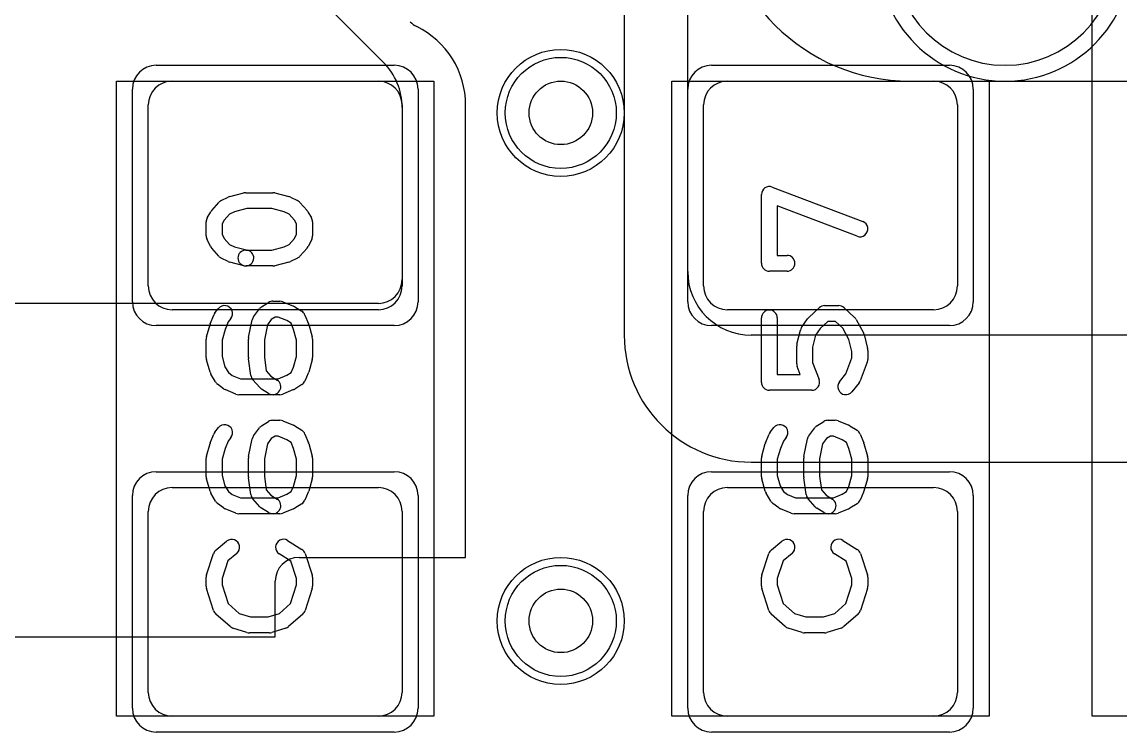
# Model space of a CAD drawing. Extents: x -3.9 to 29.3, y -3.9 to 20.
# Drawn here: x 12.102 to 15.563, y 4.65 to 6.886 of the extents above; entities that cross this region are included whole.
import ezdxf

# ---------------------------------------------------------------- set-up
doc = ezdxf.new("R2010")
doc.units = 0
for name, color, linetype in [('Hole', 1, 'CONTINUOUS'), ('L1', 3, 'CONTINUOUS'), ('L2', 3, 'CONTINUOUS'), ('L3', 3, 'CONTINUOUS'), ('L4', 3, 'CONTINUOUS'), ('MetalMask-A', 176, 'CONTINUOUS'), ('PartsArea-A', 111, 'CONTINUOUS'), ('PartsSilk-A', 221, 'CONTINUOUS'), ('Resist-A', 2, 'CONTINUOUS'), ('Resist-B', 2, 'CONTINUOUS')]:
    doc.layers.add(name, color=color, linetype=linetype)

msp = doc.modelspace()

# ---------------------------------------------------------------- linework, layer by layer
at = {"layer": 'Hole'}
for centre in [(13.8, 6.6), (13.8, 5)]:
    msp.add_circle(centre, 0.1, dxfattribs=at)
at = {"layer": 'L1'}
for p, q in [((14.2, 6.1), (14.2, 8.15)), ((13.99996, 7.74996), (13.99996, 5.9)), ((12.85858, 7.14142), (13.24142, 6.75858)), ((12.575, 6.7), (13.225, 6.7)), ((14.325, 6.7), (14.975, 6.7)), ((12.5, 6.055), (12.5, 6.625)), ((13.3, 6.625), (13.3, 6.055)), ((13.3, 6.61716), (13.3, 6.07497)), ((13.50004, 5.2), (13.50004, 6.625)), ((14.25, 6.055), (14.25, 6.625)), ((15.05, 6.625), (15.05, 6.055)), ((13.22503, 6), (10.8, 6)), ((13.225, 5.98), (12.575, 5.98)), ((14.975, 5.98), (14.325, 5.98)), ((20.5, 5.9), (14.4, 5.9)), ((14.39996, 5.5), (20.50004, 5.5)), ((12.575, 5.42), (13.225, 5.42)), ((14.325, 5.42), (14.975, 5.42)), ((12.5, 4.775), (12.5, 5.345)), ((13.3, 5.345), (13.3, 4.775)), ((14.25, 4.775), (14.25, 5.345)), ((15.05, 5.345), (15.05, 4.775)), ((12.975, 5.2), (13.50004, 5.2)), ((12.9, 4.94996), (12.9, 5.125)), ((11.27504, 4.94996), (12.9, 4.94996)), ((13.225, 4.7), (12.575, 4.7)), ((14.975, 4.7), (14.325, 4.7))]:
    msp.add_line(p, q, dxfattribs=at)
for centre in [(13.8, 6.6), (13.8, 5)]:
    msp.add_circle(centre, 0.2, dxfattribs=at)
for centre, radius, start, end in [((13.37882, 6.9394), 0.07497, -135.01081, -116.07287), ((13.225, 6.625), 0.27504, 0, 63.93058), ((13.1, 6.61716), 0.2, 0, 45), ((12.575, 6.625), 0.075, 90, 180), ((13.225, 6.625), 0.075, 0, 90), ((14.325, 6.625), 0.075, 90, 180), ((14.975, 6.625), 0.075, 0, 90), ((14.4, 6.1), 0.2, 180, -90), ((13.22503, 6.07497), 0.07497, -90, 0), ((12.575, 6.055), 0.075, 180, -90), ((13.225, 6.055), 0.075, -90, 0), ((14.325, 6.055), 0.075, 180, -90), ((14.975, 6.055), 0.075, -90, 0), ((14.39996, 5.9), 0.4, 180, -90), ((12.575, 5.345), 0.075, 90, 180), ((13.225, 5.345), 0.075, 0, 90), ((14.325, 5.345), 0.075, 90, 180), ((14.975, 5.345), 0.075, 0, 90), ((12.975, 5.125), 0.075, 90, 180), ((12.575, 4.775), 0.075, 180, -90), ((13.225, 4.775), 0.075, -90, 0), ((14.325, 4.775), 0.075, 180, -90), ((14.975, 4.775), 0.075, -90, 0)]:
    msp.add_arc(centre, radius, start, end, dxfattribs=at)
at = {"layer": 'L2'}
for centre in [(13.8, 6.6), (13.8, 5)]:
    msp.add_circle(centre, 0.2, dxfattribs=at)
msp.add_arc((15.2, 7.1), 0.40004, 180, 0, dxfattribs=at)
at = {"layer": 'L3'}
msp.add_line((14.9, 6.69996), (15.6, 6.69996), dxfattribs=at)
for centre in [(13.8, 6.6), (13.8, 5)]:
    msp.add_circle(centre, 0.2, dxfattribs=at)
msp.add_arc((14.9, 7.3), 0.60004, 180, -90, dxfattribs=at)
at = {"layer": 'L4'}
for centre in [(13.8, 6.6), (13.8, 5)]:
    msp.add_circle(centre, 0.2, dxfattribs=at)
msp.add_arc((15.2, 7.1), 0.35004, 180, 0, dxfattribs=at)
at = {"layer": 'MetalMask-A'}
for p, q in [((12.575, 6.7), (13.225, 6.7)), ((14.325, 6.7), (14.975, 6.7)), ((12.5, 6.055), (12.5, 6.625)), ((13.3, 6.625), (13.3, 6.055)), ((14.25, 6.055), (14.25, 6.625)), ((15.05, 6.625), (15.05, 6.055)), ((13.225, 5.98), (12.575, 5.98)), ((14.975, 5.98), (14.325, 5.98)), ((12.575, 5.42), (13.225, 5.42)), ((14.325, 5.42), (14.975, 5.42)), ((12.5, 4.775), (12.5, 5.345)), ((13.3, 5.345), (13.3, 4.775)), ((14.25, 4.775), (14.25, 5.345)), ((15.05, 5.345), (15.05, 4.775)), ((13.225, 4.7), (12.575, 4.7)), ((14.975, 4.7), (14.325, 4.7))]:
    msp.add_line(p, q, dxfattribs=at)
for centre, start, end in [((12.575, 6.625), 90, 180), ((13.225, 6.625), 0, 90), ((14.325, 6.625), 90, 180), ((14.975, 6.625), 0, 90), ((12.575, 6.055), 180, -90), ((13.225, 6.055), -90, 0), ((14.325, 6.055), 180, -90), ((14.975, 6.055), -90, 0), ((12.575, 5.345), 90, 180), ((13.225, 5.345), 0, 90), ((14.325, 5.345), 90, 180), ((14.975, 5.345), 0, 90), ((12.575, 4.775), 180, -90), ((13.225, 4.775), -90, 0), ((14.325, 4.775), 180, -90), ((14.975, 4.775), -90, 0)]:
    msp.add_arc(centre, 0.075, start, end, dxfattribs=at)
at = {"layer": 'PartsArea-A'}
for p, q in [((15.475, 4.7), (15.475, 7.3)), ((12.4, 4.7), (12.4, 6.7)), ((12.4, 6.7), (13.4, 6.7)), ((13.4, 6.7), (13.4, 4.7)), ((14.15, 4.7), (14.15, 6.7)), ((14.15, 6.7), (15.15, 6.7)), ((15.15, 6.7), (15.15, 4.7)), ((13.4, 4.7), (12.4, 4.7)), ((15.15, 4.7), (14.15, 4.7)), ((17.025, 4.7), (15.475, 4.7))]:
    msp.add_line(p, q, dxfattribs=at)
at = {"layer": 'PartsSilk-A'}
for p, q in [((12.72956, 6.32375), (12.75178, 6.33486)), ((12.7569, 6.33675), (12.80135, 6.34786)), ((12.80741, 6.34861), (12.89259, 6.34861)), ((12.89865, 6.34786), (12.9431, 6.33675)), ((12.94822, 6.33486), (12.97044, 6.32375)), ((14.43241, 6.12639), (14.43241, 6.34306)), ((14.46629, 6.36643), (14.75147, 6.25809)), ((12.69983, 6.293), (12.72205, 6.318)), ((12.81049, 6.29861), (12.77169, 6.28891)), ((12.88951, 6.29861), (12.81049, 6.29861)), ((12.92831, 6.28891), (12.88951, 6.29861)), ((12.97795, 6.318), (13.00017, 6.293)), ((14.73371, 6.21135), (14.48241, 6.30682)), ((14.48241, 6.30682), (14.48241, 6.15139)), ((12.6857, 6.26934), (12.69681, 6.28879)), ((12.75623, 6.28118), (12.73894, 6.26173)), ((12.77169, 6.28891), (12.75623, 6.28118)), ((12.94377, 6.28118), (12.92831, 6.28891)), ((12.96106, 6.26173), (12.94377, 6.28118)), ((13.00319, 6.28879), (13.0143, 6.26934)), ((12.68241, 6.2125), (12.68241, 6.25694)), ((12.73894, 6.26173), (12.73241, 6.2503)), ((12.73241, 6.2503), (12.73241, 6.2184)), ((12.96759, 6.2503), (12.96106, 6.26173)), ((12.96759, 6.2184), (12.96759, 6.2503)), ((13.01759, 6.25694), (13.01759, 6.2125)), ((12.69616, 6.1791), (12.68505, 6.20132)), ((12.73241, 6.2184), (12.7394, 6.20442)), ((12.7394, 6.20442), (12.75623, 6.18549)), ((12.94377, 6.18549), (12.9606, 6.20442)), ((12.9606, 6.20442), (12.96759, 6.2184)), ((13.01495, 6.20132), (13.00384, 6.1791)), ((12.72205, 6.14867), (12.69983, 6.17367)), ((12.75623, 6.18549), (12.77169, 6.17776)), ((12.77169, 6.17776), (12.81347, 6.16731)), ((12.80741, 6.16806), (12.88951, 6.16806)), ((12.88951, 6.16806), (12.92831, 6.17776)), ((12.92831, 6.17776), (12.94377, 6.18549)), ((13.00017, 6.17367), (12.97795, 6.14867)), ((12.75178, 6.13181), (12.72956, 6.14292)), ((12.80135, 6.11881), (12.7569, 6.12992)), ((12.9431, 6.12992), (12.89865, 6.11881)), ((12.97044, 6.14292), (12.94822, 6.13181)), ((14.48241, 6.15139), (14.51296, 6.15139)), ((12.89259, 6.11806), (12.80741, 6.11806)), ((14.51296, 6.10139), (14.45741, 6.10139)), ((12.85713, 5.98926), (12.87935, 6.00314)), ((12.89259, 6.00694), (12.91481, 6.00694)), ((12.92442, 6.00502), (12.95776, 5.99114)), ((12.9614, 5.98926), (12.98362, 5.97537)), ((14.63148, 5.99306), (14.67593, 5.99306)), ((12.69531, 5.93567), (12.70642, 5.96345)), ((12.71011, 5.96979), (12.72122, 5.98368)), ((12.76026, 5.95244), (12.75147, 5.94145)), ((12.83176, 5.95794), (12.85028, 5.98294)), ((12.89976, 5.95694), (12.88764, 5.94937)), ((12.90981, 5.95694), (12.89976, 5.95694)), ((12.93664, 5.94577), (12.90981, 5.95694)), ((12.99358, 5.96345), (13.00469, 5.93567)), ((14.43241, 5.75139), (14.43241, 5.95417)), ((14.48241, 5.95417), (14.48241, 5.77639)), ((14.58125, 5.95593), (14.61458, 5.98649)), ((14.69283, 5.98649), (14.72616, 5.95593)), ((12.68337, 5.89437), (12.69448, 5.93326)), ((12.74221, 5.91829), (12.73241, 5.884)), ((12.75147, 5.94145), (12.74221, 5.91829)), ((12.81623, 5.8924), (12.82734, 5.94796)), ((12.87527, 5.93267), (12.86574, 5.88502)), ((12.88764, 5.94937), (12.87527, 5.93267)), ((12.95019, 5.9373), (12.93664, 5.94577)), ((12.95779, 5.91829), (12.95019, 5.9373)), ((12.96759, 5.884), (12.95779, 5.91829)), ((13.00552, 5.93326), (13.01663, 5.89437)), ((14.55883, 5.92359), (14.57735, 5.95137)), ((14.61727, 5.92112), (14.60283, 5.89946)), ((14.64121, 5.94306), (14.61727, 5.92112)), ((14.6662, 5.94306), (14.64121, 5.94306)), ((14.68921, 5.92196), (14.6662, 5.94306)), ((14.70797, 5.88678), (14.68921, 5.92196)), ((14.73132, 5.94926), (14.75354, 5.90759)), ((12.68241, 5.82917), (12.68241, 5.8875)), ((12.73241, 5.884), (12.73241, 5.83267)), ((12.81574, 5.82917), (12.81574, 5.8875)), ((12.86574, 5.88502), (12.86574, 5.83092)), ((12.96759, 5.83267), (12.96759, 5.884)), ((13.01759, 5.8875), (13.01759, 5.82917)), ((14.54427, 5.87134), (14.55538, 5.91578)), ((14.60283, 5.89946), (14.59352, 5.8622)), ((14.71759, 5.84831), (14.70797, 5.88678)), ((14.75573, 5.90189), (14.76684, 5.85745)), ((14.54352, 5.80972), (14.54352, 5.86528)), ((14.59352, 5.8622), (14.59352, 5.81432)), ((14.76759, 5.85139), (14.76759, 5.82361)), ((12.69448, 5.78341), (12.68337, 5.8223)), ((12.73241, 5.83267), (12.74167, 5.80025)), ((12.82339, 5.77291), (12.81598, 5.82569)), ((12.86574, 5.83092), (12.87186, 5.78735)), ((12.95792, 5.79883), (12.96759, 5.83267)), ((13.01663, 5.8223), (13.00552, 5.78341)), ((14.59352, 5.81432), (14.6141, 5.76029)), ((14.6984, 5.77784), (14.71759, 5.82821)), ((14.71759, 5.82821), (14.71759, 5.84831)), ((14.76595, 5.81471), (14.74373, 5.75638)), ((12.74167, 5.80025), (12.75231, 5.7823)), ((12.75231, 5.7823), (12.76435, 5.77327)), ((12.87186, 5.78735), (12.88667, 5.77068)), ((12.93664, 5.77368), (12.95063, 5.78242)), ((12.95063, 5.78242), (12.95792, 5.79883)), ((13.00433, 5.78013), (12.99322, 5.75513)), ((14.55446, 5.77639), (14.54516, 5.80082)), ((12.71182, 5.75254), (12.69701, 5.77754)), ((12.73685, 5.73139), (12.71833, 5.74528)), ((12.76435, 5.77327), (12.79019, 5.7625)), ((12.79019, 5.7625), (12.90981, 5.7625)), ((12.85168, 5.73478), (12.82946, 5.75978)), ((12.88667, 5.77068), (12.90584, 5.7587)), ((12.90981, 5.7625), (12.93664, 5.77368)), ((14.48241, 5.77639), (14.55446, 5.77639)), ((14.67863, 5.75312), (14.6984, 5.77784)), ((14.73989, 5.74966), (14.71767, 5.72188)), ((12.77558, 5.71442), (12.74224, 5.72831)), ((12.91481, 5.7125), (12.78519, 5.7125)), ((12.87934, 5.7163), (12.85712, 5.73019)), ((12.95776, 5.72831), (12.92442, 5.71442)), ((12.98362, 5.74408), (12.9614, 5.73019)), ((14.59074, 5.72639), (14.45741, 5.72639)), ((12.71011, 5.59479), (12.72122, 5.60868)), ((12.83176, 5.58294), (12.85028, 5.60794)), ((12.85713, 5.61426), (12.87935, 5.62814)), ((12.89259, 5.63194), (12.91481, 5.63194)), ((12.92442, 5.63002), (12.95776, 5.61614)), ((12.9614, 5.61426), (12.98362, 5.60037)), ((14.46011, 5.59479), (14.47122, 5.60868)), ((14.58176, 5.58294), (14.60028, 5.60794)), ((14.60713, 5.61426), (14.62935, 5.62814)), ((14.64259, 5.63194), (14.66481, 5.63194)), ((14.67442, 5.63002), (14.70776, 5.61614)), ((14.7114, 5.61426), (14.73362, 5.60037)), ((12.69531, 5.56067), (12.70642, 5.58845)), ((12.76026, 5.57744), (12.75147, 5.56645)), ((12.81623, 5.5174), (12.82734, 5.57296)), ((12.88764, 5.57437), (12.87527, 5.55767)), ((12.89976, 5.58194), (12.88764, 5.57437)), ((12.90981, 5.58194), (12.89976, 5.58194)), ((12.93664, 5.57077), (12.90981, 5.58194)), ((12.99358, 5.58845), (13.00469, 5.56067)), ((14.44531, 5.56067), (14.45642, 5.58845)), ((14.51026, 5.57744), (14.50147, 5.56645)), ((14.56623, 5.5174), (14.57734, 5.57296)), ((14.63764, 5.57437), (14.62527, 5.55767)), ((14.64976, 5.58194), (14.63764, 5.57437)), ((14.65981, 5.58194), (14.64976, 5.58194)), ((14.68664, 5.57077), (14.65981, 5.58194)), ((14.74358, 5.58845), (14.75469, 5.56067)), ((12.68337, 5.51937), (12.69448, 5.55826)), ((12.74221, 5.54329), (12.73241, 5.509)), ((12.75147, 5.56645), (12.74221, 5.54329)), ((12.87527, 5.55767), (12.86574, 5.51002)), ((12.95019, 5.5623), (12.93664, 5.57077)), ((12.95779, 5.54329), (12.95019, 5.5623)), ((12.96759, 5.509), (12.95779, 5.54329)), ((13.00552, 5.55826), (13.01663, 5.51937)), ((14.43337, 5.51937), (14.44448, 5.55826)), ((14.49221, 5.54329), (14.48241, 5.509)), ((14.50147, 5.56645), (14.49221, 5.54329)), ((14.62527, 5.55767), (14.61574, 5.51002)), ((14.70019, 5.5623), (14.68664, 5.57077)), ((14.70779, 5.54329), (14.70019, 5.5623)), ((14.71759, 5.509), (14.70779, 5.54329)), ((14.75552, 5.55826), (14.76663, 5.51937)), ((12.68241, 5.45417), (12.68241, 5.5125)), ((12.73241, 5.509), (12.73241, 5.45767)), ((12.81574, 5.45417), (12.81574, 5.5125)), ((12.86574, 5.51002), (12.86574, 5.45592)), ((12.96759, 5.45767), (12.96759, 5.509)), ((13.01759, 5.5125), (13.01759, 5.45417)), ((14.43241, 5.45417), (14.43241, 5.5125)), ((14.48241, 5.509), (14.48241, 5.45767)), ((14.56574, 5.45417), (14.56574, 5.5125)), ((14.61574, 5.51002), (14.61574, 5.45592)), ((14.71759, 5.45767), (14.71759, 5.509)), ((14.76759, 5.5125), (14.76759, 5.45417)), ((12.69448, 5.40841), (12.68337, 5.4473)), ((12.73241, 5.45767), (12.74167, 5.42525)), ((12.82339, 5.39791), (12.81598, 5.45069)), ((12.86574, 5.45592), (12.87186, 5.41235)), ((12.95792, 5.42383), (12.96759, 5.45767)), ((13.01663, 5.4473), (13.00552, 5.40841)), ((14.44448, 5.40841), (14.43337, 5.4473)), ((14.48241, 5.45767), (14.49167, 5.42525)), ((14.57339, 5.39791), (14.56598, 5.45069)), ((14.61574, 5.45592), (14.62186, 5.41235)), ((14.70792, 5.42383), (14.71759, 5.45767)), ((14.76663, 5.4473), (14.75552, 5.40841)), ((12.71182, 5.37754), (12.69701, 5.40254)), ((12.74167, 5.42525), (12.75231, 5.4073)), ((12.75231, 5.4073), (12.76435, 5.39827)), ((12.87186, 5.41235), (12.88667, 5.39568)), ((12.90981, 5.3875), (12.93664, 5.39868)), ((12.93664, 5.39868), (12.95063, 5.40742)), ((12.95063, 5.40742), (12.95792, 5.42383)), ((13.00433, 5.40513), (12.99322, 5.38013)), ((14.46182, 5.37754), (14.44701, 5.40254)), ((14.49167, 5.42525), (14.50231, 5.4073)), ((14.50231, 5.4073), (14.51435, 5.39827)), ((14.62186, 5.41235), (14.63667, 5.39568)), ((14.65981, 5.3875), (14.68664, 5.39868)), ((14.68664, 5.39868), (14.70063, 5.40742)), ((14.70063, 5.40742), (14.70792, 5.42383)), ((14.75433, 5.40513), (14.74322, 5.38013)), ((12.73685, 5.35639), (12.71833, 5.37028)), ((12.76435, 5.39827), (12.79019, 5.3875)), ((12.79019, 5.3875), (12.90981, 5.3875)), ((12.85168, 5.35978), (12.82946, 5.38478)), ((12.88667, 5.39568), (12.90584, 5.3837)), ((12.98362, 5.36908), (12.9614, 5.35519)), ((14.48685, 5.35639), (14.46833, 5.37028)), ((14.51435, 5.39827), (14.54019, 5.3875)), ((14.54019, 5.3875), (14.65981, 5.3875)), ((14.60168, 5.35978), (14.57946, 5.38478)), ((14.63667, 5.39568), (14.65584, 5.3837)), ((14.73362, 5.36908), (14.7114, 5.35519)), ((12.77558, 5.33942), (12.74224, 5.35331)), ((12.91481, 5.3375), (12.78519, 5.3375)), ((12.87934, 5.3413), (12.85712, 5.35519)), ((12.95776, 5.35331), (12.92442, 5.33942)), ((14.52558, 5.33942), (14.49224, 5.35331)), ((14.66481, 5.3375), (14.53519, 5.3375)), ((14.62934, 5.3413), (14.60712, 5.35519)), ((14.70776, 5.35331), (14.67442, 5.33942)), ((12.71363, 5.22338), (12.74696, 5.25115)), ((12.93918, 5.25314), (12.98362, 5.22537)), ((14.46363, 5.22338), (14.49696, 5.25115)), ((14.68918, 5.25314), (14.73362, 5.22537)), ((12.68369, 5.1454), (12.70591, 5.21207)), ((12.77896, 5.21273), (12.7511, 5.18952)), ((12.9495, 5.18773), (12.91268, 5.21074)), ((12.99409, 5.21207), (13.01631, 5.1454)), ((14.43369, 5.1454), (14.45591, 5.21207)), ((14.52896, 5.21273), (14.5011, 5.18952)), ((14.6995, 5.18773), (14.66268, 5.21074)), ((14.74409, 5.21207), (14.76631, 5.1454)), ((12.7511, 5.18952), (12.73241, 5.13344)), ((12.96759, 5.13344), (12.9495, 5.18773)), ((14.5011, 5.18952), (14.48241, 5.13344)), ((14.71759, 5.13344), (14.6995, 5.18773)), ((12.68241, 5.10972), (12.68241, 5.1375)), ((12.73241, 5.13344), (12.73241, 5.11362)), ((12.96759, 5.11362), (12.96759, 5.13344)), ((13.01759, 5.1375), (13.01759, 5.10972)), ((14.43241, 5.10972), (14.43241, 5.1375)), ((14.48241, 5.13344), (14.48241, 5.11362)), ((14.71759, 5.11362), (14.71759, 5.13344)), ((14.76759, 5.1375), (14.76759, 5.10972)), ((12.70582, 5.03266), (12.6836, 5.1021)), ((12.73241, 5.11362), (12.75132, 5.05452)), ((12.94868, 5.05452), (12.96759, 5.11362)), ((13.0164, 5.1021), (12.99418, 5.03266)), ((14.45582, 5.03266), (14.4336, 5.1021)), ((14.48241, 5.11362), (14.50132, 5.05452)), ((14.69868, 5.05452), (14.71759, 5.11362)), ((14.7664, 5.1021), (14.74418, 5.03266)), ((12.75132, 5.05452), (12.78656, 5.02368)), ((12.91344, 5.02368), (12.94868, 5.05452)), ((14.50132, 5.05452), (14.53656, 5.02368)), ((14.66344, 5.02368), (14.69868, 5.05452)), ((12.75761, 4.98258), (12.71317, 5.02147)), ((12.78656, 5.02368), (12.82234, 5.0125)), ((12.87766, 5.0125), (12.91344, 5.02368)), ((12.98683, 5.02147), (12.94239, 4.98258)), ((14.50761, 4.98258), (14.46317, 5.02147)), ((14.53656, 5.02368), (14.57234, 5.0125)), ((14.62766, 5.0125), (14.66344, 5.02368)), ((14.73683, 5.02147), (14.69239, 4.98258)), ((12.82234, 5.0125), (12.87766, 5.0125)), ((14.57234, 5.0125), (14.62766, 5.0125)), ((12.81106, 4.96364), (12.76661, 4.97753)), ((12.88148, 4.9625), (12.81852, 4.9625)), ((12.93339, 4.97753), (12.88894, 4.96364)), ((14.56106, 4.96364), (14.51661, 4.97753)), ((14.63148, 4.9625), (14.56852, 4.9625)), ((14.68339, 4.97753), (14.63894, 4.96364))]:
    msp.add_line(p, q, dxfattribs=at)
for centre, start, end in [((14.45741, 6.34306), 69.19449, 180), ((12.76296, 6.3125), 104.03068, 116.56505), ((12.80741, 6.32361), 90, 104.03068), ((12.89259, 6.32361), 75.96932, 90), ((12.93704, 6.3125), 63.43495, 75.96932), ((12.74074, 6.30139), 116.56505, 138.37217), ((12.95926, 6.30139), 41.62783, 63.43495), ((12.70741, 6.25694), 150.26649, 180), ((12.71852, 6.27639), 138.37217, 150.26649), ((12.98148, 6.27639), 29.73351, 41.62783), ((12.99259, 6.25694), 0, 29.73351), ((14.74259, 6.23472), -110.80551, 69.19819), ((12.70741, 6.2125), 180, -153.43495), ((12.99259, 6.2125), -26.56505, 0), ((12.71852, 6.19028), -153.43495, -138.37217), ((12.80741, 6.14306), 90, -90), ((12.80741, 6.14306), -104.03068, 75.96679), ((12.98148, 6.19028), -41.62783, -26.56505), ((12.74074, 6.16528), -138.37217, -116.56505), ((12.76296, 6.15417), -116.56505, -104.03068), ((12.93704, 6.15417), -75.96932, -63.43495), ((12.95926, 6.16528), -63.43495, -41.62783), ((14.45741, 6.12639), 180, -90), ((14.51296, 6.12639), -90, 90), ((12.89259, 6.14306), -90, -75.96932), ((12.74074, 5.96806), -38.66697, 141.34522), ((12.87037, 5.96806), 121.98594, 143.47387), ((12.89259, 5.98194), 90, 121.98594), ((12.91481, 5.98194), 67.39424, 90), ((12.94815, 5.96806), 57.99462, 67.39424), ((14.63148, 5.96806), 90, 132.51745), ((14.67593, 5.96806), 47.4797, 90), ((12.72963, 5.95417), 141.33303, 158.2071), ((12.85185, 5.94306), 143.47387, 168.69456), ((12.97037, 5.95417), 21.7929, 57.99462), ((14.45741, 5.95417), 0, 180), ((14.59815, 5.9375), 132.5203, 146.30993), ((14.70926, 5.9375), 28.0617, 47.48255), ((12.71852, 5.92639), 158.2071, 164.05146), ((12.98148, 5.92639), 15.94854, 21.7929), ((14.57963, 5.90972), 146.30358, 165.96376), ((12.70741, 5.8875), 164.05146, 180), ((12.84074, 5.8875), 168.69456, 180), ((12.99259, 5.8875), 0, 15.94854), ((14.73148, 5.89583), 14.03068, 28.0682), ((14.56852, 5.86528), 165.96932, 180), ((14.74259, 5.85139), 0, 14.03624), ((12.70741, 5.82917), 180, -164.05146), ((12.84074, 5.82917), 180, -171.99953), ((12.99259, 5.82917), -15.94854, 0), ((14.74259, 5.82361), -20.8565, 0), ((12.71852, 5.79028), -164.05146, -149.36248), ((12.98148, 5.79028), -23.95086, -15.94854), ((14.56852, 5.80972), 180, -159.14636), ((12.73333, 5.76528), -149.36248, -126.8699), ((12.84815, 5.77639), -171.99953, -138.37217), ((12.89259, 5.7375), -122.00538, 57.98998), ((12.97037, 5.76528), -57.99462, -23.95086), ((14.45741, 5.75139), 180, -90), ((14.59074, 5.75139), -90, 20.8565), ((14.69815, 5.7375), 141.33303, -38.65478), ((14.72037, 5.76528), -38.66697, -20.85364), ((12.75185, 5.75139), -126.8699, -112.60576), ((12.78519, 5.7375), -112.60576, -90), ((12.87037, 5.75139), -138.37217, -122.00538), ((12.91481, 5.7375), -90, -67.39424), ((12.94815, 5.75139), -67.39424, -57.99462), ((12.74074, 5.59306), -38.66697, 141.34522), ((12.87037, 5.59306), 121.98594, 143.47387), ((12.89259, 5.60694), 90, 121.98594), ((12.91481, 5.60694), 67.39424, 90), ((12.94815, 5.59306), 57.99462, 67.39424), ((14.49074, 5.59306), -38.66697, 141.34522), ((14.62037, 5.59306), 121.98594, 143.47387), ((14.64259, 5.60694), 90, 121.98594), ((14.66481, 5.60694), 67.39424, 90), ((14.69815, 5.59306), 57.99462, 67.39424), ((12.72963, 5.57917), 141.33303, 158.2071), ((12.85185, 5.56806), 143.47387, 168.69456), ((12.97037, 5.57917), 21.7929, 57.99462), ((14.47963, 5.57917), 141.33303, 158.2071), ((14.60185, 5.56806), 143.47387, 168.69456), ((14.72037, 5.57917), 21.7929, 57.99462), ((12.71852, 5.55139), 158.2071, 164.05146), ((12.98148, 5.55139), 15.94854, 21.7929), ((14.46852, 5.55139), 158.2071, 164.05146), ((14.73148, 5.55139), 15.94854, 21.7929), ((12.70741, 5.5125), 164.05146, 180), ((12.84074, 5.5125), 168.69456, 180), ((12.99259, 5.5125), 0, 15.94854), ((14.45741, 5.5125), 164.05146, 180), ((14.59074, 5.5125), 168.69456, 180), ((14.74259, 5.5125), 0, 15.94854), ((12.70741, 5.45417), 180, -164.05146), ((12.84074, 5.45417), 180, -171.99953), ((12.99259, 5.45417), -15.94854, 0), ((14.45741, 5.45417), 180, -164.05146), ((14.59074, 5.45417), 180, -171.99953), ((14.74259, 5.45417), -15.94854, 0), ((12.71852, 5.41528), -164.05146, -149.36248), ((12.98148, 5.41528), -23.95086, -15.94854), ((14.46852, 5.41528), -164.05146, -149.36248), ((14.73148, 5.41528), -23.95086, -15.94854), ((12.73333, 5.39028), -149.36248, -126.8699), ((12.84815, 5.40139), -171.99953, -138.37217), ((12.89259, 5.3625), -122.00538, 57.98998), ((12.97037, 5.39028), -57.99462, -23.95086), ((14.48333, 5.39028), -149.36248, -126.8699), ((14.59815, 5.40139), -171.99953, -138.37217), ((14.64259, 5.3625), -122.00538, 57.98998), ((14.72037, 5.39028), -57.99462, -23.95086), ((12.75185, 5.37639), -126.8699, -112.60576), ((12.78519, 5.3625), -112.60576, -90), ((12.87037, 5.37639), -138.37217, -122.00538), ((12.91481, 5.3625), -90, -67.39424), ((12.94815, 5.37639), -67.39424, -57.99462), ((14.50185, 5.37639), -126.8699, -112.60576), ((14.53519, 5.3625), -112.60576, -90), ((14.62037, 5.37639), -138.37217, -122.00538), ((14.66481, 5.3625), -90, -67.39424), ((14.69815, 5.37639), -67.39424, -57.99462), ((12.76296, 5.23194), -50.2091, 129.8005), ((12.92593, 5.23194), 57.99462, -122.00075), ((14.51296, 5.23194), -50.2091, 129.8005), ((14.67593, 5.23194), 57.99462, -122.00075), ((12.72963, 5.20417), 129.7909, 161.57954), ((12.97037, 5.20417), 18.42046, 57.99462), ((14.47963, 5.20417), 129.7909, 161.57954), ((14.72037, 5.20417), 18.42046, 57.99462), ((12.70741, 5.1375), 161.57954, 180), ((12.99259, 5.1375), 0, 18.42046), ((14.45741, 5.1375), 161.57954, 180), ((14.74259, 5.1375), 0, 18.42046), ((12.70741, 5.10972), 180, -162.25358), ((12.99259, 5.10972), -17.74642, 0), ((14.45741, 5.10972), 180, -162.25358), ((14.74259, 5.10972), -17.74642, 0), ((12.72963, 5.04028), -162.25358, -131.18808), ((12.97037, 5.04028), -48.81192, -17.74642), ((14.47963, 5.04028), -162.25358, -131.18808), ((14.72037, 5.04028), -48.81192, -17.74642), ((12.77407, 5.00139), -131.18808, -107.36223), ((12.81852, 4.9875), -107.36223, -90), ((12.88148, 4.9875), -90, -72.63777), ((12.92593, 5.00139), -72.63777, -48.81192), ((14.52407, 5.00139), -131.18808, -107.36223), ((14.56852, 4.9875), -107.36223, -90), ((14.63148, 4.9875), -90, -72.63777), ((14.67593, 5.00139), -72.63777, -48.81192)]:
    msp.add_arc(centre, 0.025, start, end, dxfattribs=at)
at = {"layer": 'Resist-A'}
for p, q in [((12.525, 6.75), (13.275, 6.75)), ((14.275, 6.75), (15.025, 6.75)), ((12.45, 6.005), (12.45, 6.675)), ((13.35, 6.675), (13.35, 6.005)), ((14.2, 6.005), (14.2, 6.675)), ((15.1, 6.675), (15.1, 6.005)), ((13.275, 5.93), (12.525, 5.93)), ((15.025, 5.93), (14.275, 5.93)), ((12.525, 5.47), (13.275, 5.47)), ((14.275, 5.47), (15.025, 5.47)), ((12.45, 4.725), (12.45, 5.395)), ((13.35, 5.395), (13.35, 4.725)), ((14.2, 4.725), (14.2, 5.395)), ((15.1, 5.395), (15.1, 4.725)), ((13.275, 4.65), (12.525, 4.65)), ((15.025, 4.65), (14.275, 4.65))]:
    msp.add_line(p, q, dxfattribs=at)
for centre in [(13.8, 6.6), (13.8, 5)]:
    msp.add_circle(centre, 0.175, dxfattribs=at)
for centre, start, end in [((12.525, 6.675), 90, 180), ((13.275, 6.675), 0, 90), ((14.275, 6.675), 90, 180), ((15.025, 6.675), 0, 90), ((12.525, 6.005), 180, -90), ((13.275, 6.005), -90, 0), ((14.275, 6.005), 180, -90), ((15.025, 6.005), -90, 0), ((12.525, 5.395), 90, 180), ((13.275, 5.395), 0, 90), ((14.275, 5.395), 90, 180), ((15.025, 5.395), 0, 90), ((12.525, 4.725), 180, -90), ((13.275, 4.725), -90, 0), ((14.275, 4.725), 180, -90), ((15.025, 4.725), -90, 0)]:
    msp.add_arc(centre, 0.075, start, end, dxfattribs=at)
at = {"layer": 'Resist-B'}
for centre in [(13.8, 6.6), (13.8, 5)]:
    msp.add_circle(centre, 0.175, dxfattribs=at)

doc.saveas('drawing.dxf')
